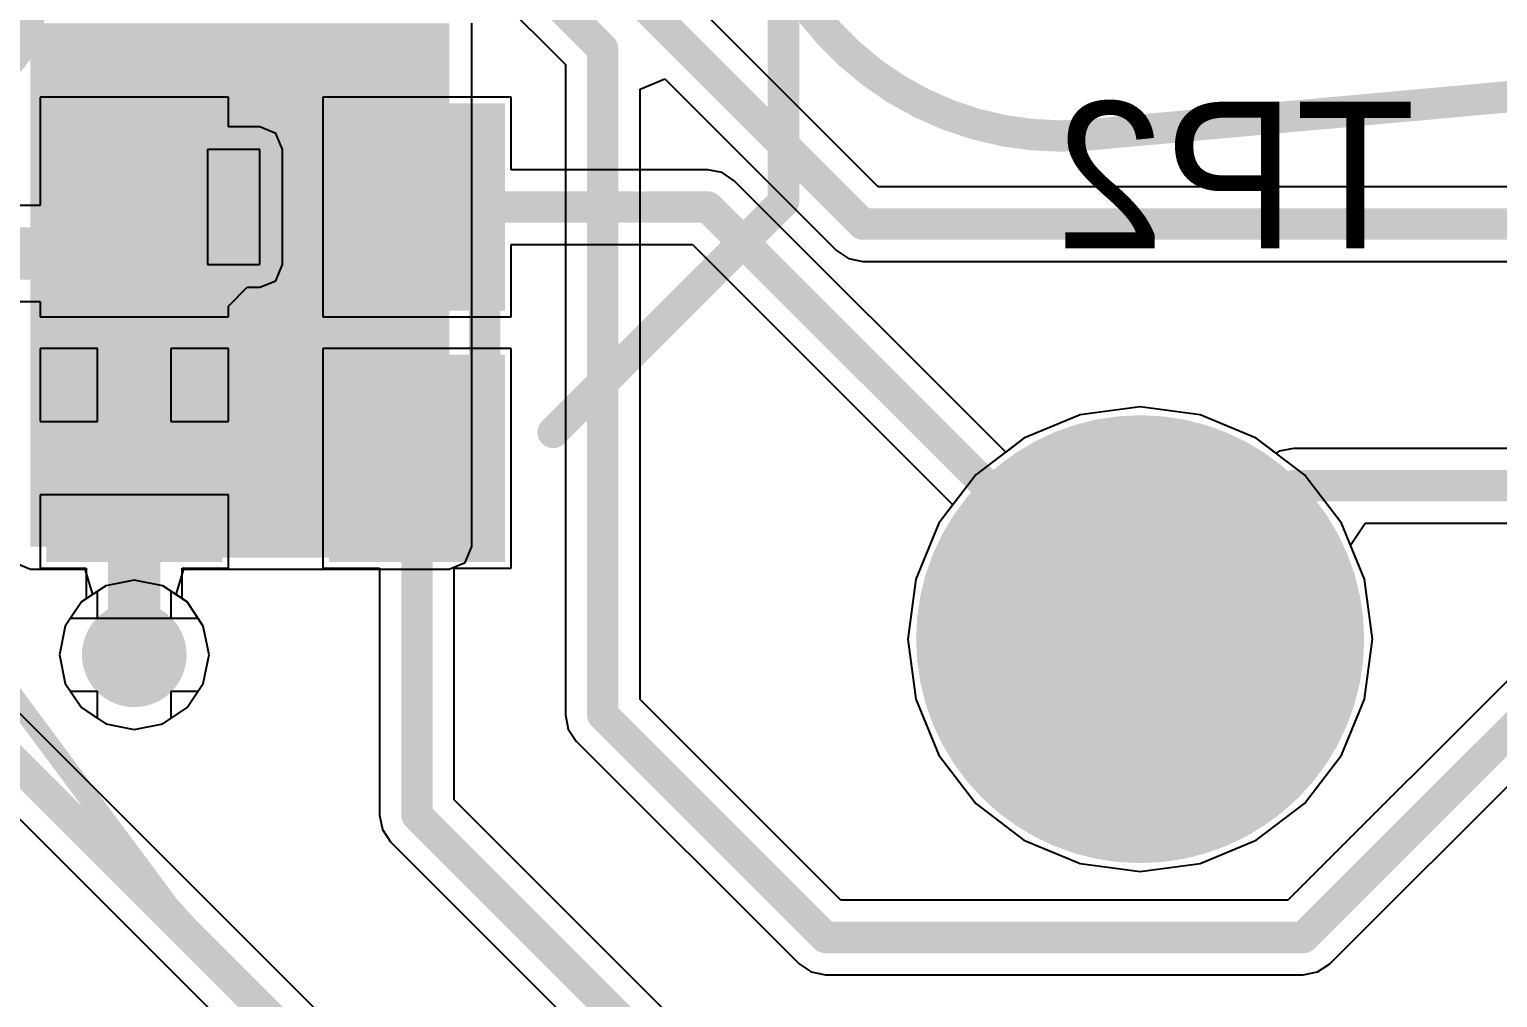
# Model space of a CAD drawing. Header units: millimetres. Extents: x 80 to 196, y 80 to 246.
# Drawn here: x 86.58 to 93.6, y 89.09 to 93.72 of the extents above; entities that cross this region are included whole.
import ezdxf

# ---------------------------------------------------------------- set-up
doc = ezdxf.new("R2010")
doc.units = ezdxf.units.MM
for name, color, linetype in [('BottomLayer', 5, 'Continuous'), ('BottomOverlay', 54, 'Continuous'), ('BottomSolder', 6, 'Continuous'), ('DrillDrawing', 1, 'Continuous'), ('KeepOutLayer', 6, 'Continuous'), ('Mechanical1', 6, 'Continuous'), ('Mechanical15', 56, 'Continuous'), ('MidLayer1', 16, 'Continuous'), ('MidLayer2', 76, 'Continuous'), ('MultiLayer', 9, 'Continuous'), ('PadHoleLayer', 156, 'Continuous'), ('TopLayer', 1, 'Continuous'), ('TopOverlay', 2, 'Continuous'), ('TopPaste', 8, 'Continuous'), ('TopSolder', 216, 'Continuous'), ('ViaHoleLayer', 16, 'Continuous')]:
    doc.layers.add(name, color=color, linetype=linetype)

msp = doc.modelspace()

# ---------------------------------------------------------------- linework, layer by layer
at = {"layer": 'BottomLayer'}
for p, q in [((90.63901607999999, 92.96884632), (88.49496905999999, 95.11289334)), ((88.24402468, 94.45414942), (89.1446909, 93.55348319999999)), ((88.69824018, 91.2500207), (88.69824018, 93.75002078)), ((89.1446909, 93.55348319999999), (89.1446909, 90.44607006)), ((89.50154565999999, 93.43571356), (89.61887842, 93.48431645999999)), ((89.61887842, 93.48431645999999), (90.43894282, 92.66425206)), ((89.50154565999999, 90.51997644), (89.50154565999999, 93.43571356)), ((94.23495758, 92.96884632), (90.63901607999999, 92.96884632)), ((90.43894282, 92.66425206), (90.49682688, 92.62557294)), ((90.49682688, 92.62557294), (90.5651097, 92.61199155999999)), ((90.5651097, 92.61199155999999), (94.23495758, 92.61199155999999)), ((91.60232124, 91.8791533), (91.33473224, 91.76831532)), ((91.8894784, 91.91695865999999), (91.60232124, 91.8791533)), ((92.17663556, 91.8791533), (91.8894784, 91.91695865999999)), ((92.44422456, 91.76831532), (92.17663556, 91.8791533)), ((91.33473224, 91.76831532), (91.1049486, 91.59199613999999)), ((92.539312, 91.69535128), (92.44422456, 91.76831532)), ((92.62243095999999, 91.71884628), (92.55414814, 91.70526489999999)), ((94.23495758, 91.71884628), (92.62243095999999, 91.71884628)), ((92.55414814, 91.70526489999999), (92.539312, 91.69535128)), ((91.1049486, 91.59199613999999), (90.92862942, 91.3622125)), ((90.92862942, 91.3622125), (90.81779144, 91.0946235)), ((92.89415762, 91.25639355999999), (92.96471627999999, 91.36199151999999)), ((92.96471627999999, 91.36199151999999), (94.23495758, 91.36199151999999)), ((88.66653844, 91.17348288), (88.69824018, 91.2500207)), ((92.96116536, 91.0946235), (92.89415762, 91.25639355999999)), ((86.51346172, 91.17348288), (86.58999954, 91.14178113999999)), ((88.59000062, 91.14178113999999), (88.66653844, 91.17348288)), ((86.58999954, 91.14178113999999), (86.84918621999999, 91.14178113999999)), ((86.84918621999999, 91.14178113999999), (86.88605177999999, 91.02024976)), ((87.28586302, 91.02024976), (87.32272857999999, 91.14178113999999)), ((87.32272857999999, 91.14178113999999), (88.59000062, 91.14178113999999)), ((90.81779144, 91.0946235), (90.77998608, 90.80746633999999)), ((92.99897071999999, 90.80746633999999), (92.96116536, 91.0946235)), ((86.88605177999999, 91.02024976), (86.8336211, 90.98521554)), ((87.3382937, 90.98521554), (87.28586302, 91.02024976)), ((86.8336211, 90.98521554), (86.78194734, 90.90787762)), ((87.38996746, 90.90787762), (87.3382937, 90.98521554)), ((86.78194734, 90.90787762), (87.38996746, 90.90787762)), ((90.77998608, 90.80746633999999), (90.81779144, 90.52030918)), ((92.96116536, 90.52030918), (92.99897071999999, 90.80746633999999)), ((93.80380527999999, 90.76973971999999), (92.59484656, 89.56078099999999)), ((86.91095901999999, 90.55788086), (86.78194734, 90.55788086)), ((86.78194734, 90.55788086), (86.8336211, 90.48054293999999)), ((86.91095901999999, 90.42886917999999), (86.91095901999999, 90.55788086)), ((87.38996746, 90.55788086), (87.26095577999999, 90.55788086)), ((87.26095577999999, 90.55788086), (87.26095577999999, 90.42886917999999)), ((87.3382937, 90.48054293999999), (87.38996746, 90.55788086)), ((86.8336211, 90.48054293999999), (86.91095901999999, 90.42886917999999)), ((87.26095577999999, 90.42886917999999), (87.3382937, 90.48054293999999)), ((90.46074109999999, 89.56078099999999), (89.50154565999999, 90.51997644)), ((90.81779144, 90.52030918), (90.92862942, 90.25272018)), ((92.79491981999999, 89.25618673999999), (94.00387853999999, 90.46514545999999)), ((92.85032738, 90.25272018), (92.96116536, 90.52030918)), ((89.1446909, 90.44607006), (89.15827227999999, 90.37778723999999)), ((89.15827227999999, 90.37778723999999), (89.19695139999999, 90.31990318)), ((89.19695139999999, 90.31990318), (90.26066784, 89.25618673999999)), ((90.92862942, 90.25272018), (91.1049486, 90.02293653999999)), ((92.67400819999999, 90.02293653999999), (92.85032738, 90.25272018)), ((91.1049486, 90.02293653999999), (91.33473224, 89.84661736)), ((92.44422456, 89.84661736), (92.67400819999999, 90.02293653999999)), ((91.33473224, 89.84661736), (91.60232124, 89.73577938)), ((92.17663556, 89.73577938), (92.44422456, 89.84661736)), ((91.60232124, 89.73577938), (91.8894784, 89.69797401999999)), ((91.8894784, 89.69797401999999), (92.17663556, 89.73577938)), ((92.59484656, 89.56078099999999), (90.46074109999999, 89.56078099999999)), ((90.26066784, 89.25618673999999), (90.31855189999999, 89.21750761999999)), ((90.31855189999999, 89.21750761999999), (90.38683472, 89.20392624)), ((90.38683472, 89.20392624), (92.66875293999999, 89.20392624)), ((92.66875293999999, 89.20392624), (92.73703576, 89.21750761999999)), ((92.73703576, 89.21750761999999), (92.79491981999999, 89.25618673999999))]:
    msp.add_line(p, q, dxfattribs=at)
at = {"layer": 'BottomLayer', "const_width": 0.1499997}
for points in [[(88.31654168, 95.03898695999999), (90.5651097, 92.79041894)], [(88.0028593, 94.94764855999999), (89.32311827999999, 93.62738958)], [(89.32311827999999, 90.44607006), (89.32311827999999, 93.62738958)], [(90.5651097, 92.79041894), (94.58495688, 92.79041894)], [(91.8894784, 90.80746633999999), (92.62243095999999, 91.54041889999999)], [(92.62243095999999, 91.54041889999999), (94.58495688, 91.54041889999999)], [(92.66875293999999, 89.38235361999999), (93.92997215999999, 90.64357283999999)], [(89.32311827999999, 90.44607006), (90.38683472, 89.38235361999999)], [(90.38683472, 89.38235361999999), (92.66875293999999, 89.38235361999999)]]:
    msp.add_lwpolyline(points, dxfattribs=at)
at = {"layer": 'BottomLayer'}
for points, const_width in [([(89.28561771999999, 93.62738958, 1), (89.36061884, 93.62738958, 1)], 0.07499858), ([(89.28561771999999, 93.62738958, 1), (89.36061884, 93.62738958, 1)], 0.07499858), ([(90.52760914, 92.79041894, 1), (90.60261025999999, 92.79041894, 1)], 0.07499858), ([(90.52760914, 92.79041894, 1), (90.60261025999999, 92.79041894, 1)], 0.07499858), ([(91.3894794, 90.80746633999999, 1), (92.38947739999999, 90.80746633999999, 1)], 1.00000054), ([(92.58493039999999, 91.54041889999999, 1), (92.65993152, 91.54041889999999, 1)], 0.07499858), ([(92.58493039999999, 91.54041889999999, 1), (92.65993152, 91.54041889999999, 1)], 0.07499858), ([(86.96095892, 90.73287923999999, 1), (87.21095588, 90.73287923999999, 1)], 0.2499995), ([(91.85197783999999, 90.80746633999999, 1), (91.92697896, 90.80746633999999, 1)], 0.07499858), ([(89.28561771999999, 90.44607006, 1), (89.36061884, 90.44607006, 1)], 0.07499858), ([(89.28561771999999, 90.44607006, 1), (89.36061884, 90.44607006, 1)], 0.07499858), ([(90.34933416, 89.38235361999999, 1), (90.42433528, 89.38235361999999, 1)], 0.07499858), ([(90.34933416, 89.38235361999999, 1), (90.42433528, 89.38235361999999, 1)], 0.07499858), ([(92.63125237999999, 89.38235361999999, 1), (92.70625349999999, 89.38235361999999, 1)], 0.07499858), ([(92.63125237999999, 89.38235361999999, 1), (92.70625349999999, 89.38235361999999, 1)], 0.07499858)]:
    msp.add_lwpolyline(points, format="xyb", close=True, dxfattribs=dict(at, const_width=const_width))
msp.add_solid([(88.59000062, 91.2500207), (88.59000062, 93.75002078), (86.58999954, 91.2500207), (86.58999954, 93.75002078)], dxfattribs=at)
at = {"layer": 'BottomOverlay', "const_width": 0.1499997}
for points in [[(90.18636013999999, 92.8963598), (90.18636013999999, 94.74503021999999)], [(89.0863598, 91.79635945999999), (90.18636013999999, 92.8963598)], [(89.0863598, 91.79503104), (89.0863598, 91.79635945999999)]]:
    msp.add_lwpolyline(points, dxfattribs=at)
at = {"layer": 'BottomOverlay', "const_width": 0.07499858}
for points in [[(90.14885957999999, 92.8963598, 1), (90.22386069999999, 92.8963598, 1)], [(90.14885957999999, 92.8963598, 1), (90.22386069999999, 92.8963598, 1)], [(89.04885924, 91.79635945999999, 1), (89.12386036, 91.79635945999999, 1)], [(89.04885924, 91.79635945999999, 1), (89.12386036, 91.79635945999999, 1)], [(89.04885924, 91.79503104, 1), (89.12386036, 91.79503104, 1)]]:
    msp.add_lwpolyline(points, format="xyb", close=True, dxfattribs=at)
at = {"layer": 'BottomSolder', "const_width": 1.0700004}
msp.add_lwpolyline([(91.35447819999999, 90.80746633999999, 1), (92.4244786, 90.80746633999999, 1)], format="xyb", close=True, dxfattribs=at)
at = {"layer": 'DrillDrawing', "const_width": 0.1499997}
for points in [[(83.22520566, 110.89066976, -1.632082946502633), (101.04419974, 80.02726692)], [(98.95580158, 80.02726692, -0.543037441153086), (82.18100658, 109.0820653)]]:
    msp.add_lwpolyline(points, format="xyb", dxfattribs=at)
at = {"layer": 'DrillDrawing', "const_width": 0.0999998}
msp.add_lwpolyline([(87.0359575, 90.73287923999999, 1), (87.1359573, 90.73287923999999, 1)], format="xyb", close=True, dxfattribs=at)
at = {"layer": 'KeepOutLayer', "const_width": 0.1499997}
for points in [[(83.22520566, 110.89066976, -1.632082946502633), (101.04419974, 80.02726692)], [(98.95580158, 80.02726692, -0.543037441153086), (82.18100658, 109.0820653)]]:
    msp.add_lwpolyline(points, format="xyb", dxfattribs=at)
at = {"layer": 'Mechanical1', "const_width": 0.1499997}
for points in [[(83.22520566, 110.89066976, -1.632082946502633), (101.04419974, 80.02726692)], [(98.95580158, 80.02726692, -0.543037441153086), (82.18100658, 109.0820653)], [(91.64860003999999, 93.21735484, -0.2832368967193278), (90.23996937999999, 93.91789954)]]:
    msp.add_lwpolyline(points, format="xyb", dxfattribs=at)
for points in [[(91.64860257999999, 93.21735738), (109.43607018, 94.83176105999999)], [(86.75931847999999, 91.2724997), (86.75931847999999, 93.27250078)], [(86.75931847999999, 93.27250078), (88.75931956, 93.27250078)], [(88.75931956, 91.2724997), (88.75931956, 93.27250078)], [(87.62431801999999, 92.40749869999999), (87.89431748, 92.40749869999999)], [(87.62431801999999, 92.13749924), (87.62431801999999, 92.40749869999999)], [(87.89431748, 92.13749924), (87.89431748, 92.40749869999999)], [(87.62431801999999, 92.13749924), (87.89431748, 92.13749924)], [(86.75931847999999, 91.2724997), (88.75931956, 91.2724997)]]:
    msp.add_lwpolyline(points, dxfattribs=at)
at = {"layer": 'Mechanical1', "const_width": 0.07499858}
for points in [[(86.72181791999999, 93.27250078, 1), (86.79681903999999, 93.27250078, 1)], [(86.72181791999999, 93.27250078, 1), (86.79681903999999, 93.27250078, 1)], [(88.721819, 93.27250078, 1), (88.79682011999999, 93.27250078, 1)], [(88.721819, 93.27250078, 1), (88.79682011999999, 93.27250078, 1)], [(91.61109948, 93.21735484, 1), (91.68610059999999, 93.21735484, 1)], [(91.61110201999999, 93.21735738, 1), (91.68610314, 93.21735738, 1)], [(87.58681745999999, 92.40749869999999, 1), (87.66181858, 92.40749869999999, 1)], [(87.58681745999999, 92.40749869999999, 1), (87.66181858, 92.40749869999999, 1)], [(87.85681692, 92.40749869999999, 1), (87.93181804, 92.40749869999999, 1)], [(87.85681692, 92.40749869999999, 1), (87.93181804, 92.40749869999999, 1)], [(87.58681745999999, 92.13749924, 1), (87.66181858, 92.13749924, 1)], [(87.58681745999999, 92.13749924, 1), (87.66181858, 92.13749924, 1)], [(87.85681692, 92.13749924, 1), (87.93181804, 92.13749924, 1)], [(87.85681692, 92.13749924, 1), (87.93181804, 92.13749924, 1)], [(86.72181791999999, 91.2724997, 1), (86.79681903999999, 91.2724997, 1)], [(86.72181791999999, 91.2724997, 1), (86.79681903999999, 91.2724997, 1)], [(88.721819, 91.2724997, 1), (88.79682011999999, 91.2724997, 1)], [(88.721819, 91.2724997, 1), (88.79682011999999, 91.2724997, 1)]]:
    msp.add_lwpolyline(points, format="xyb", close=True, dxfattribs=at)
at = {"layer": 'Mechanical15', "const_width": 0.0999998}
for points in [[(118.50000176, 100.00000066, 1), (81.49999955999999, 100.00000066, 1)], [(116.49499942, 100.00000066, 1), (83.5050019, 100.00000066, 1)]]:
    msp.add_lwpolyline(points, format="xyb", close=True, dxfattribs=at)
at = {"layer": 'MidLayer1'}
for p, q in [((91.60232124, 91.8791533), (91.33473224, 91.76831532)), ((91.8894784, 91.91695865999999), (91.60232124, 91.8791533)), ((92.17663556, 91.8791533), (91.8894784, 91.91695865999999)), ((92.44422456, 91.76831532), (92.17663556, 91.8791533)), ((91.33473224, 91.76831532), (91.1049486, 91.59199613999999)), ((92.67400819999999, 91.59199613999999), (92.44422456, 91.76831532)), ((91.1049486, 91.59199613999999), (90.92862942, 91.3622125)), ((92.85032738, 91.3622125), (92.67400819999999, 91.59199613999999)), ((90.92862942, 91.3622125), (90.81779144, 91.0946235)), ((92.96116536, 91.0946235), (92.85032738, 91.3622125)), ((90.81779144, 91.0946235), (90.77998608, 90.80746633999999)), ((92.99897071999999, 90.80746633999999), (92.96116536, 91.0946235)), ((86.91095901999999, 91.0368893), (86.8336211, 90.98521554)), ((86.91095901999999, 90.90787762), (86.91095901999999, 91.0368893)), ((87.3382937, 90.98521554), (87.26095577999999, 91.0368893)), ((87.26095577999999, 91.0368893), (87.26095577999999, 90.90787762)), ((86.8336211, 90.98521554), (86.78194734, 90.90787762)), ((87.38996746, 90.90787762), (87.3382937, 90.98521554)), ((86.78194734, 90.90787762), (86.91095901999999, 90.90787762)), ((87.26095577999999, 90.90787762), (87.38996746, 90.90787762)), ((90.77998608, 90.80746633999999), (90.81779144, 90.52030918)), ((92.96116536, 90.52030918), (92.99897071999999, 90.80746633999999)), ((86.91095901999999, 90.55788086), (86.78194734, 90.55788086)), ((86.78194734, 90.55788086), (86.8336211, 90.48054293999999)), ((86.91095901999999, 90.42886917999999), (86.91095901999999, 90.55788086)), ((87.38996746, 90.55788086), (87.26095577999999, 90.55788086)), ((87.26095577999999, 90.55788086), (87.26095577999999, 90.42886917999999)), ((87.3382937, 90.48054293999999), (87.38996746, 90.55788086)), ((86.8336211, 90.48054293999999), (86.91095901999999, 90.42886917999999)), ((87.26095577999999, 90.42886917999999), (87.3382937, 90.48054293999999)), ((90.81779144, 90.52030918), (90.92862942, 90.25272018)), ((92.85032738, 90.25272018), (92.96116536, 90.52030918)), ((90.92862942, 90.25272018), (91.1049486, 90.02293653999999)), ((92.67400819999999, 90.02293653999999), (92.85032738, 90.25272018)), ((91.1049486, 90.02293653999999), (91.33473224, 89.84661736)), ((92.44422456, 89.84661736), (92.67400819999999, 90.02293653999999)), ((91.33473224, 89.84661736), (91.60232124, 89.73577938)), ((92.17663556, 89.73577938), (92.44422456, 89.84661736)), ((91.60232124, 89.73577938), (91.8894784, 89.69797401999999)), ((91.8894784, 89.69797401999999), (92.17663556, 89.73577938))]:
    msp.add_line(p, q, dxfattribs=at)
for points, const_width in [([(91.3894794, 90.80746633999999, 1), (92.38947739999999, 90.80746633999999, 1)], 1.00000054), ([(86.96095892, 90.73287923999999, 1), (87.21095588, 90.73287923999999, 1)], 0.2499995)]:
    msp.add_lwpolyline(points, format="xyb", close=True, dxfattribs=dict(at, const_width=const_width))
at = {"layer": 'MidLayer2'}
for p, q in [((91.60232124, 91.8791533), (91.33473224, 91.76831532)), ((91.8894784, 91.91695865999999), (91.60232124, 91.8791533)), ((92.17663556, 91.8791533), (91.8894784, 91.91695865999999)), ((92.44422456, 91.76831532), (92.17663556, 91.8791533)), ((91.33473224, 91.76831532), (91.1049486, 91.59199613999999)), ((92.67400819999999, 91.59199613999999), (92.44422456, 91.76831532)), ((91.1049486, 91.59199613999999), (90.92862942, 91.3622125)), ((92.85032738, 91.3622125), (92.67400819999999, 91.59199613999999)), ((90.92862942, 91.3622125), (90.81779144, 91.0946235)), ((92.96116536, 91.0946235), (92.85032738, 91.3622125)), ((87.0859574, 91.08973653999999), (86.9493943, 91.06257124)), ((87.2225205, 91.06257124), (87.0859574, 91.08973653999999)), ((90.81779144, 91.0946235), (90.77998608, 90.80746633999999)), ((92.99897071999999, 90.80746633999999), (92.96116536, 91.0946235)), ((86.9493943, 91.06257124), (86.8336211, 90.98521554)), ((87.3382937, 90.98521554), (87.2225205, 91.06257124)), ((86.8336211, 90.98521554), (86.75626539999999, 90.86944233999999)), ((87.41564939999999, 90.86944233999999), (87.3382937, 90.98521554)), ((86.75626539999999, 90.86944233999999), (86.7291001, 90.73287923999999)), ((87.4428147, 90.73287923999999), (87.41564939999999, 90.86944233999999)), ((90.77998608, 90.80746633999999), (90.81779144, 90.52030918)), ((92.96116536, 90.52030918), (92.99897071999999, 90.80746633999999)), ((86.7291001, 90.73287923999999), (86.75626539999999, 90.59631614)), ((87.41564939999999, 90.59631614), (87.4428147, 90.73287923999999)), ((86.75626539999999, 90.59631614), (86.8336211, 90.48054293999999)), ((87.3382937, 90.48054293999999), (87.41564939999999, 90.59631614)), ((86.8336211, 90.48054293999999), (86.9493943, 90.40318724)), ((87.2225205, 90.40318724), (87.3382937, 90.48054293999999)), ((90.81779144, 90.52030918), (90.92862942, 90.25272018)), ((92.85032738, 90.25272018), (92.96116536, 90.52030918)), ((86.9493943, 90.40318724), (87.0859574, 90.37602194)), ((87.0859574, 90.37602194), (87.2225205, 90.40318724)), ((90.92862942, 90.25272018), (91.1049486, 90.02293653999999)), ((92.67400819999999, 90.02293653999999), (92.85032738, 90.25272018)), ((91.1049486, 90.02293653999999), (91.33473224, 89.84661736)), ((92.44422456, 89.84661736), (92.67400819999999, 90.02293653999999)), ((91.33473224, 89.84661736), (91.60232124, 89.73577938)), ((92.17663556, 89.73577938), (92.44422456, 89.84661736)), ((91.60232124, 89.73577938), (91.8894784, 89.69797401999999)), ((91.8894784, 89.69797401999999), (92.17663556, 89.73577938))]:
    msp.add_line(p, q, dxfattribs=at)
for points, const_width in [([(91.3894794, 90.80746633999999, 1), (92.38947739999999, 90.80746633999999, 1)], 1.00000054), ([(86.96095892, 90.73287923999999, 1), (87.21095588, 90.73287923999999, 1)], 0.2499995)]:
    msp.add_lwpolyline(points, format="xyb", close=True, dxfattribs=dict(at, const_width=const_width))
at = {"layer": 'MultiLayer'}
for points, const_width in [([(91.3894794, 90.80746633999999, 1), (92.38947739999999, 90.80746633999999, 1)], 1.00000054), ([(86.96095892, 90.73287923999999, 1), (87.21095588, 90.73287923999999, 1)], 0.2499995)]:
    msp.add_lwpolyline(points, format="xyb", close=True, dxfattribs=dict(at, const_width=const_width))
at = {"layer": 'PadHoleLayer', "const_width": 0.8499983}
msp.add_lwpolyline([(91.46447798, 90.80746633999999, 1), (92.31447881999999, 90.80746633999999, 1)], format="xyb", close=True, dxfattribs=at)
at = {"layer": 'TopLayer'}
for p, q in [((87.53591331999999, 93.39665597999999), (86.63591511999999, 93.39665597999999)), ((86.63591511999999, 93.39665597999999), (86.63591511999999, 92.87940529999999)), ((87.53591331999999, 93.25489603999999), (87.53591331999999, 93.39665597999999)), ((88.88591316, 93.39665597999999), (87.98591495999999, 93.39665597999999)), ((87.98591495999999, 93.39665597999999), (87.98591495999999, 92.34665554)), ((88.88591316, 93.05008314), (88.88591316, 93.39665597999999)), ((87.68591302, 93.25489603999999), (87.53591331999999, 93.25489603999999)), ((87.76245084, 93.22319429999999), (87.68591302, 93.25489603999999)), ((87.79415257999999, 93.14665647999999), (87.76245084, 93.22319429999999)), ((87.43591352, 93.14665647999999), (87.43591352, 92.59665758)), ((87.68591302, 93.14665647999999), (87.43591352, 93.14665647999999)), ((87.68591302, 92.59665504), (87.68591302, 93.14665647999999)), ((87.79415257999999, 92.59665504), (87.79415257999999, 93.14665647999999)), ((89.82528898, 93.05008314), (88.88591316, 93.05008314)), ((89.89357179999999, 93.03650176), (89.82528898, 93.05008314)), ((89.95145586, 92.99782264), (89.89357179999999, 93.03650176)), ((91.24772454, 91.70155396), (89.95145586, 92.99782264)), ((86.63591511999999, 92.87940529999999), (86.25000021999999, 92.87940529999999)), ((88.88591316, 92.34665554), (88.88591316, 92.69322838)), ((88.88591316, 92.69322838), (89.7513826, 92.69322838)), ((89.7513826, 92.69322838), (90.99539078, 91.4492202)), ((87.43591352, 92.59665758), (87.68591302, 92.59665504)), ((87.76245084, 92.52011721999999), (87.79415257999999, 92.59665504)), ((87.53591331999999, 92.39861377999999), (87.62571756, 92.48841548)), ((87.62571756, 92.48841548), (87.68591302, 92.48841548)), ((87.68591302, 92.48841548), (87.76245084, 92.52011721999999)), ((86.25000021999999, 92.42059494), (86.63591511999999, 92.42059494)), ((86.63591511999999, 92.42059494), (86.63591511999999, 92.34665554)), ((86.63591511999999, 92.34665554), (87.53591331999999, 92.34665554)), ((87.53591331999999, 92.34665554), (87.53591331999999, 92.39861377999999)), ((87.98591495999999, 92.34665554), (88.88591316, 92.34665554)), ((86.91091584, 92.19665583999999), (86.63591511999999, 92.19665583999999)), ((86.63591511999999, 92.19665583999999), (86.63591511999999, 91.846654)), ((86.91091584, 91.846654), (86.91091584, 92.19665583999999)), ((87.53591331999999, 92.19665583999999), (87.2609126, 92.19665583999999)), ((87.2609126, 92.19665583999999), (87.2609126, 91.846654)), ((87.53591331999999, 91.846654), (87.53591331999999, 92.19665583999999)), ((88.88591316, 92.19665583999999), (87.98591495999999, 92.19665583999999)), ((87.98591495999999, 92.19665583999999), (87.98591495999999, 91.1466554)), ((88.88591316, 91.1466554), (88.88591316, 92.19665583999999)), ((91.60232124, 91.8791533), (91.33473224, 91.76831532)), ((91.8894784, 91.91695865999999), (91.60232124, 91.8791533)), ((92.17663556, 91.8791533), (91.8894784, 91.91695865999999)), ((92.44422456, 91.76831532), (92.17663556, 91.8791533)), ((86.63591511999999, 91.846654), (86.91091584, 91.846654)), ((87.2609126, 91.846654), (87.53591331999999, 91.846654)), ((84.77159322, 91.71505406), (87.91956254, 88.56708474)), ((91.33473224, 91.76831532), (91.24772454, 91.70155396)), ((92.67400819999999, 91.59199613999999), (92.44422456, 91.76831532)), ((92.85032738, 91.3622125), (92.67400819999999, 91.59199613999999)), ((91.09266008, 85.89865472), (85.50864788, 91.48266692)), ((87.53591331999999, 91.49665723999999), (86.63591511999999, 91.49665723999999)), ((86.63591511999999, 91.49665723999999), (86.63591511999999, 91.1466554)), ((87.53591331999999, 91.1466554), (87.53591331999999, 91.49665723999999)), ((90.99539078, 91.4492202), (90.92862942, 91.3622125)), ((90.92862942, 91.3622125), (90.81779144, 91.0946235)), ((92.96116536, 91.0946235), (92.85032738, 91.3622125)), ((86.63591511999999, 91.1466554), (86.85650903999999, 91.1466554)), ((86.85650903999999, 91.1466554), (86.85650903999999, 91.00050888)), ((87.31531939999999, 91.0005673), (87.31531939999999, 91.1466554)), ((87.31531939999999, 91.1466554), (87.53591331999999, 91.1466554)), ((87.98591495999999, 91.1466554), (88.25748668, 91.1466554)), ((88.25748668, 91.1466554), (88.25748668, 89.96599735999999)), ((88.61434143999999, 90.03990374), (88.61434143999999, 91.1466554)), ((88.61434143999999, 91.1466554), (88.88591316, 91.1466554)), ((90.81779144, 91.0946235), (90.77998608, 90.80746633999999)), ((92.99897071999999, 90.80746633999999), (92.96116536, 91.0946235)), ((86.8336211, 90.98521554), (86.78194734, 90.90787762)), ((86.85650903999999, 91.00050888), (86.8336211, 90.98521554)), ((87.3382937, 90.98521554), (87.31531939999999, 91.0005673)), ((87.38996746, 90.90787762), (87.3382937, 90.98521554)), ((86.78194734, 90.90787762), (87.38996746, 90.90787762)), ((90.77998608, 90.80746633999999), (90.81779144, 90.52030918)), ((92.96116536, 90.52030918), (92.99897071999999, 90.80746633999999)), ((86.91095901999999, 90.55788086), (86.78194734, 90.55788086)), ((86.78194734, 90.55788086), (86.8336211, 90.48054293999999)), ((86.91095901999999, 90.42886917999999), (86.91095901999999, 90.55788086)), ((87.38996746, 90.55788086), (87.26095577999999, 90.55788086)), ((87.26095577999999, 90.55788086), (87.26095577999999, 90.42886917999999)), ((87.3382937, 90.48054293999999), (87.38996746, 90.55788086)), ((86.8336211, 90.48054293999999), (86.91095901999999, 90.42886917999999)), ((87.26095577999999, 90.42886917999999), (87.3382937, 90.48054293999999)), ((90.81779144, 90.52030918), (90.92862942, 90.25272018)), ((92.85032738, 90.25272018), (92.96116536, 90.52030918)), ((90.92862942, 90.25272018), (91.1049486, 90.02293653999999)), ((92.67400819999999, 90.02293653999999), (92.85032738, 90.25272018)), ((90.81010286, 87.84414231999999), (88.61434143999999, 90.03990374)), ((88.25748668, 89.96599735999999), (88.27106805999999, 89.89771454)), ((91.1049486, 90.02293653999999), (91.33473224, 89.84661736)), ((92.44422456, 89.84661736), (92.67400819999999, 90.02293653999999)), ((88.27106805999999, 89.89771454), (88.30974717999999, 89.83983047999999)), ((88.30974717999999, 89.83983047999999), (90.79447169999999, 87.35510595999999)), ((91.33473224, 89.84661736), (91.60232124, 89.73577938)), ((92.17663556, 89.73577938), (92.44422456, 89.84661736)), ((91.60232124, 89.73577938), (91.8894784, 89.69797401999999)), ((91.8894784, 89.69797401999999), (92.17663556, 89.73577938))]:
    msp.add_line(p, q, dxfattribs=at)
for points, const_width in [([(86.86425858, 92.65000012), (87.08591421999999, 92.87165576)], 0.2499995), ([(88.43591406, 92.87165576), (89.82528898, 92.87165576)], 0.1499997), ([(89.82528898, 92.87165576), (91.8894784, 90.80746633999999)], 0.1499997), ([(85.85000102, 92.65000012), (86.86425858, 92.65000012)], 0.2499995), ([(84.8977601, 91.84122094), (91.01875369999999, 85.72022734)], 0.1499997), ([(87.08591421999999, 90.73292242), (87.08591421999999, 91.67165562)], 0.2499995), ([(88.43591406, 89.96599735999999), (88.43591406, 91.67165562)], 0.1499997), ([(87.08591421999999, 90.73292242), (87.0859574, 90.73287923999999)], 0.1499997), ([(88.43591406, 89.96599735999999), (91.07691208, 87.32499933999999)], 0.1499997)]:
    msp.add_lwpolyline(points, dxfattribs=dict(at, const_width=const_width))
for points, const_width in [([(87.02341498, 92.87165576, 1), (87.14841346, 92.87165576, 1)], 0.12499848), ([(88.39841349999999, 92.87165576, 1), (88.47341462, 92.87165576, 1)], 0.07499858), ([(89.78778842, 92.87165576, 1), (89.86278954, 92.87165576, 1)], 0.07499858), ([(89.78778842, 92.87165576, 1), (89.86278954, 92.87165576, 1)], 0.07499858), ([(86.80175933999999, 92.65000012, 1), (86.92675781999999, 92.65000012, 1)], 0.12499848), ([(86.80175933999999, 92.65000012, 1), (86.92675781999999, 92.65000012, 1)], 0.12499848), ([(87.02341498, 91.67165562, 1), (87.14841346, 91.67165562, 1)], 0.12499848), ([(91.3894794, 90.80746633999999, 1), (92.38947739999999, 90.80746633999999, 1)], 1.00000054), ([(88.39841349999999, 91.67165562, 1), (88.47341462, 91.67165562, 1)], 0.07499858), ([(86.96095892, 90.73287923999999, 1), (87.21095588, 90.73287923999999, 1)], 0.2499995), ([(91.85197783999999, 90.80746633999999, 1), (91.92697896, 90.80746633999999, 1)], 0.07499858), ([(87.02341498, 90.73292242, 1), (87.14841346, 90.73292242, 1)], 0.12499848), ([(87.04841366, 90.73292242, 1), (87.12341477999999, 90.73292242, 1)], 0.07499858), ([(87.04845684, 90.73287923999999, 1), (87.12345796, 90.73287923999999, 1)], 0.07499858), ([(88.39841349999999, 89.96599735999999, 1), (88.47341462, 89.96599735999999, 1)], 0.07499858), ([(88.39841349999999, 89.96599735999999, 1), (88.47341462, 89.96599735999999, 1)], 0.07499858)]:
    msp.add_lwpolyline(points, format="xyb", close=True, dxfattribs=dict(at, const_width=const_width))
for points in [[(86.73591492, 92.44665533999999), (87.43591352, 92.44665533999999), (86.73591492, 93.29665618), (87.43591352, 93.29665618)], [(88.08591476, 92.44665533999999), (88.78591336, 92.44665533999999), (88.08591476, 93.29665618), (88.78591336, 93.29665618)], [(86.73591492, 91.24665519999999), (87.43591352, 91.24665519999999), (86.73591492, 92.09665604), (87.43591352, 92.09665604)], [(88.08591476, 91.24665519999999), (88.78591336, 91.24665519999999), (88.08591476, 92.09665604), (88.78591336, 92.09665604)]]:
    msp.add_solid(points, dxfattribs=at)
at = {"layer": 'TopOverlay'}
for points, const_width in [([(86.3109145, 93.8216564, 1), (86.1109149, 93.8216564, 1)], 0.7000011399999999), ([(86.13591358, 93.8216564, 1), (86.48591542, 93.8216564, 1)], 0.3499993)]:
    msp.add_lwpolyline(points, format="xyb", close=True, dxfattribs=dict(at, const_width=const_width))
at = {"layer": 'TopPaste'}
for points in [[(86.78591482, 92.49665524), (87.38591362, 92.49665524), (86.78591482, 93.24665628), (87.38591362, 93.24665628)], [(88.13591466, 92.49665524), (88.73591345999999, 92.49665524), (88.13591466, 93.24665628), (88.73591345999999, 93.24665628)], [(86.78591482, 91.2966551), (87.38591362, 91.2966551), (86.78591482, 92.04665614), (87.38591362, 92.04665614)], [(88.13591466, 91.2966551), (88.73591345999999, 91.2966551), (88.13591466, 92.04665614), (88.73591345999999, 92.04665614)]]:
    msp.add_solid(points, dxfattribs=at)
at = {"layer": 'TopSolder', "const_width": 1.0700004}
msp.add_lwpolyline([(91.35447819999999, 90.80746633999999, 1), (92.4244786, 90.80746633999999, 1)], format="xyb", close=True, dxfattribs=at)
at = {"layer": 'TopSolder'}
for points in [[(86.66591505999999, 92.37665548), (87.50591338, 92.37665548), (86.66591505999999, 93.36665604), (87.50591338, 93.36665604)], [(88.0159149, 92.37665548), (88.85591321999999, 92.37665548), (88.0159149, 93.36665604), (88.85591321999999, 93.36665604)], [(86.66591505999999, 91.17665534), (87.50591338, 91.17665534), (86.66591505999999, 92.1666559), (87.50591338, 92.1666559)], [(88.0159149, 91.17665534), (88.85591321999999, 91.17665534), (88.0159149, 92.1666559), (88.85591321999999, 92.1666559)]]:
    msp.add_solid(points, dxfattribs=at)
at = {"layer": 'ViaHoleLayer', "const_width": 0.0999998}
msp.add_lwpolyline([(87.0359575, 90.73287923999999, 1), (87.1359573, 90.73287923999999, 1)], format="xyb", close=True, dxfattribs=at)

# ---------------------------------------------------------------- texts
at = {"layer": 'BottomOverlay', "text_generation_flag": 2}
msp.add_text('TP2', height=0.7000011399999999, rotation=360, dxfattribs=at).set_placement((93.20258727999999, 92.67507246))

doc.saveas('drawing.dxf')
